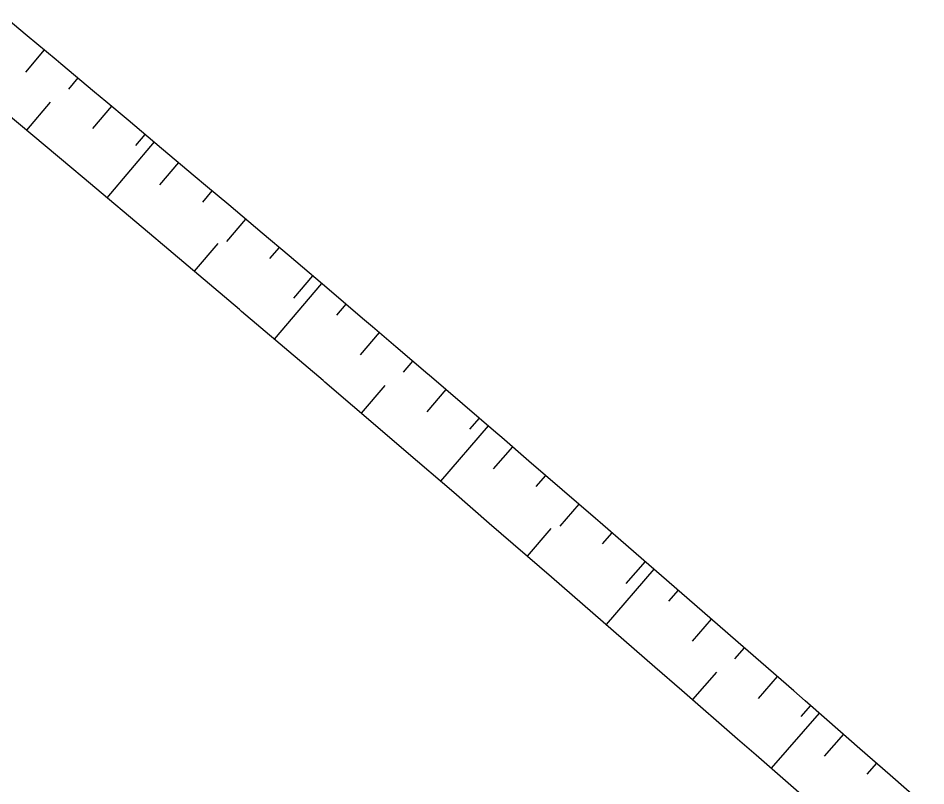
# Model space of a CAD drawing. Header units: millimetres. Extents: x 501029 to 503193, y 1805862 to 1807132.
# Drawn here: x 501900.16 to 501912.58, y 1806699.82 to 1806710.33 of the extents above; entities that cross this region are included whole.
import ezdxf

# ---------------------------------------------------------------- set-up
doc = ezdxf.new("R2010")
doc.units = ezdxf.units.MM
doc.header["$LTSCALE"] = 12
doc.header["$MEASUREMENT"] = 0
doc.layers.add('3', color=7, linetype='CONTINUOUS')

msp = doc.modelspace()

# ---------------------------------------------------------------- linework, layer by layer
at = {"layer": '3', "linetype": 'Continuous'}
for p, q in [((501900.2879999999, 1806710.088, 6.007), (501899.9999999998, 1806710.329, 6.014)), ((501900.5189999998, 1806709.896, 6.001), (501900.2619999999, 1806709.589, 6.001)), ((501901.2079999999, 1806709.318, 5.985), (501900.7489999999, 1806709.703, 5.995)), ((501900.9779999999, 1806709.511, 5.99), (501900.8499999999, 1806709.357, 5.99)), ((501900.599, 1806709.179, 5.931), (501900.278, 1806708.796, 5.931)), ((501901.4379999998, 1806709.125, 5.979), (501901.18, 1806708.819, 5.979)), ((501900.8989999997, 1806708.275, 5.916), (501899.9999999998, 1806709.029, 5.937)), ((501902.1259999999, 1806708.545, 5.964), (501901.6669999999, 1806708.932, 5.974)), ((501901.8969999999, 1806708.739, 5.969), (501901.768, 1806708.586, 5.969)), ((501902.0219999998, 1806708.636, 5.905), (501901.3779999998, 1806707.871, 5.905)), ((501902.585, 1806708.159, 5.953), (501902.1259999999, 1806708.545, 5.964)), ((501902.3559999999, 1806708.352, 5.958), (501902.0979999997, 1806708.046, 5.958)), ((501902.815, 1806707.966, 5.948), (501902.6859999997, 1806707.813, 5.948)), ((501903.5029999998, 1806707.386, 5.932999999999999), (501903.0439999998, 1806707.773, 5.943)), ((501903.2729999999, 1806707.579, 5.937999999999999), (501903.0149999998, 1806707.272999999, 5.937999999999999)), ((501902.8939999999, 1806707.247, 5.879999999999999), (501902.5709999997, 1806706.865, 5.879999999999999)), ((501903.7319999998, 1806707.192, 5.927999999999999), (501903.6029999998, 1806707.039, 5.927999999999999)), ((501904.4179999998, 1806706.61, 5.913999999999999), (501903.961, 1806706.998, 5.923)), ((501904.3129999999, 1806706.7, 5.857), (501903.6649999998, 1806705.938, 5.857)), ((501904.1889999998, 1806706.804, 5.918), (501903.9299999999, 1806706.499, 5.918)), ((501904.8749999998, 1806706.221, 5.903999999999999), (501904.4179999998, 1806706.61, 5.913999999999999)), ((501904.646, 1806706.416, 5.908999999999999), (501904.5169999998, 1806706.263, 5.908999999999999)), ((501905.1029999999, 1806706.027, 5.9), (501904.8429999998, 1806705.723, 5.9)), ((501905.5589999999, 1806705.637, 5.891), (501905.4289999998, 1806705.485, 5.891)), ((501906.2419999999, 1806705.051, 5.878), (501905.7869999998, 1806705.442, 5.887)), ((501905.1789999998, 1806705.304, 5.834), (501904.8539999999, 1806704.924, 5.834)), ((501906.0149999999, 1806705.247, 5.883), (501905.754, 1806704.943, 5.883)), ((501906.6979999998, 1806704.66, 5.87), (501906.2419999999, 1806705.051, 5.878)), ((501906.4699999997, 1806704.856, 5.874), (501906.3399999999, 1806704.704, 5.874)), ((501906.593, 1806704.75, 5.814), (501905.9409999999, 1806703.991, 5.814)), ((501906.9249999998, 1806704.464, 5.866), (501906.663, 1806704.162, 5.866)), ((501907.6059999999, 1806703.876, 5.855), (501907.1519999998, 1806704.268, 5.862)), ((501907.379, 1806704.072, 5.858999999999999), (501907.2479999999, 1806703.921, 5.858999999999999)), ((501908.0599999998, 1806703.484, 5.847), (501907.6059999999, 1806703.876, 5.855)), ((501907.8329999999, 1806703.68, 5.850999999999999), (501907.572, 1806703.377, 5.850999999999999)), ((501907.4529999997, 1806703.347, 5.794), (501907.126, 1806702.969, 5.794)), ((501908.2869999998, 1806703.288, 5.842999999999999), (501908.1549999999, 1806703.137, 5.842999999999999)), ((501908.9659999998, 1806702.697, 5.833), (501908.5129999998, 1806703.091, 5.839999999999999)), ((501908.7399999998, 1806702.894, 5.836), (501908.477, 1806702.592, 5.836)), ((501908.8619999998, 1806702.787, 5.777), (501908.2059999998, 1806702.032, 5.777)), ((501909.4189999997, 1806702.304, 5.826), (501908.9659999998, 1806702.697, 5.833)), ((501909.1919999998, 1806702.501, 5.828999999999999), (501909.0609999998, 1806702.35, 5.828999999999999)), ((501908.8759999999, 1806701.45, 5.766), (501907.744, 1806702.434, 5.783999999999999)), ((501909.8719999997, 1806701.91, 5.818999999999999), (501909.4189999997, 1806702.304, 5.826)), ((501909.6449999998, 1806702.106999999, 5.822), (501909.3829999999, 1806701.805, 5.822)), ((501910.0979999998, 1806701.713, 5.815999999999999), (501909.9659999998, 1806701.563, 5.815999999999999)), ((501910.7759999998, 1806701.122, 5.806), (501910.3239999998, 1806701.516, 5.812)), ((501909.7179999999, 1806701.381, 5.759), (501909.3889999997, 1806701.004, 5.759)), ((501910.5499999998, 1806701.319, 5.809), (501910.2869999998, 1806701.017, 5.809)), ((501911.0019999999, 1806700.924, 5.802999999999999), (501910.8699999999, 1806700.774, 5.802999999999999)), ((501911.1239999999, 1806700.817, 5.743), (501910.4649999999, 1806700.065, 5.743)), ((501911.6789999998, 1806700.332, 5.794), (501911.2279999998, 1806700.727, 5.799999999999999)), ((501911.454, 1806700.529, 5.796999999999999), (501911.1899999999, 1806700.228, 5.796999999999999)), ((501911.9049999998, 1806700.134, 5.791), (501911.7729999998, 1806699.984, 5.791)), ((501912.5819999999, 1806699.541, 5.782), (501912.1309999999, 1806699.937, 5.788))]:
    msp.add_line(p, q, dxfattribs=at)
at = {"layer": '3', "linetype": 'Continuous', "extrusion": (-0.2240387431802365, -0.2971942582462531, 0.9281606619652006), "elevation": -649383.3987334046}
msp.add_lwpolyline([(-686794.3045245649, 1619481.119840278), (-686794.3909370808, 1619481.125214026), (-686794.9043999043, 1619481.152082763)], dxfattribs=at)
at = {"layer": '3', "linetype": 'Continuous', "extrusion": (0.5706565235615669, 0.6648425543131468, 0.4820119397805388), "elevation": 1487593.321250568}
msp.add_lwpolyline([(795883.1182443502, -818375.5989800923), (795883.5142483533, -818375.590990731), (795883.7179445917, -818375.5864253818)], dxfattribs=at)
at = {"layer": '3', "linetype": 'Continuous', "extrusion": (-0.1112732139396437, -0.1575166310369739, 0.9812271820563799), "elevation": -340428.9219155365}
msp.add_lwpolyline([(-632495.5901453312, 1732095.390496104), (-632496.8996890935, 1732095.504571234), (-632497.0843293387, 1732095.520126933)], dxfattribs=at)
at = {"layer": '3', "linetype": 'Continuous', "extrusion": (-0.0824087399299937, -0.1236130929406778, 0.988902726680835), "elevation": -264688.056234666}
msp.add_lwpolyline([(-584572.6935008332, 1761906.535980358), (-584573.106752482, 1761906.583098024), (-584573.2895261981, 1761906.60329131)], dxfattribs=at)
at = {"layer": '3', "linetype": 'Continuous', "extrusion": (-0.5045846438208607, -0.6125616144589227, 0.6084098994195061), "elevation": -1359968.027026936}
msp.add_lwpolyline([(-761305.6590332394, 1042590.655419656), (-761307.1135790376, 1042590.685660701), (-761307.1582602673, 1042590.686920744)], dxfattribs=at)
at = {"layer": '3', "linetype": 'Continuous', "extrusion": (0.1400284660593519, 0.1400284806521303, 0.9801959259756801), "elevation": 323277.0833819127}
msp.add_lwpolyline([(922634.9905151058, -1600104.485451501), (922635.1093090455, -1600104.475352002), (922635.5887274456, -1600104.434954007)], dxfattribs=at)
at = {"layer": '3', "linetype": 'Continuous', "extrusion": (-0.5291581280643874, -0.6349897480880106, 0.5628318535109029), "elevation": -1412822.855788053}
msp.add_lwpolyline([(-771051.0097221455, 962031.2726023518), (-771052.4710070558, 962031.299218318), (-771052.5100583046, 962031.299218318)], dxfattribs=at)
at = {"layer": '3', "linetype": 'Continuous', "extrusion": (-0.6486570142239568, -0.7608307901529877, 0.0195086302246487), "elevation": -1700161.724160743}
msp.add_lwpolyline([(-790217.7684775501, 33180.03593903396), (-790218.189106818, 33180.04294036642), (-790218.3678580375, 33180.0449407471)], dxfattribs=at)
at = {"layer": '3', "linetype": 'Continuous', "extrusion": (0.4324609799860001, 0.4901224384882667, 0.7568074365912798), "elevation": 1102566.000695107}
msp.add_lwpolyline([(819007.4627340491, -1276584.882923301), (819007.4854056168, -1276584.882923301), (819008.0626925492, -1276584.870684112)], dxfattribs=at)
at = {"layer": '3', "linetype": 'Continuous', "extrusion": (0.2641269668454111, 0.2881385133668107, 0.9204418191824006), "elevation": 653153.2472473249}
msp.add_lwpolyline([(850852.9456008977, -1538027.947903509), (850853.4176252654, -1538027.93148412), (850854.4128447843, -1538027.894178503), (850854.4447267009, -1538027.893109116)], dxfattribs=at)
at = {"layer": '3', "linetype": 'Continuous', "extrusion": (0.622721030613327, 0.7147139076144318, 0.3184376678321606), "elevation": 1603826.672933203}
msp.add_lwpolyline([(808436.871805112, -538758.6925206099), (808437.3631496656, -538758.6851362073), (808437.4716157304, -538758.6840812927)], dxfattribs=at)
at = {"layer": '3', "linetype": 'Continuous', "extrusion": (0.088177731524505, 0.0831390061374199, 0.9926291318119141), "elevation": 194470.2727538102}
msp.add_lwpolyline([(970223.8517129956, -1592775.710684488), (970224.4921164036, -1592775.644673313), (970225.3426060558, -1592775.553907948)], dxfattribs=at)
at = {"layer": '3', "linetype": 'Continuous', "extrusion": (0.0337285731629888, 0.0210803566920404, 0.9992086878696188), "elevation": 55020.43897547472}
msp.add_lwpolyline([(1266070.222401437, -1382073.499394389), (1266070.715194447, -1382073.348543304), (1266070.795754285, -1382073.323401457)], dxfattribs=at)
at = {"layer": '3', "linetype": 'Continuous', "extrusion": (0.4050514939527992, 0.4532587156075931, 0.794033893465739), "elevation": 1022206.69894567}
msp.add_lwpolyline([(829635.559902047, -1335246.558100323), (829635.9334280834, -1335246.551520006), (829637.0598920573, -1335246.526843817)], dxfattribs=at)
at = {"layer": '3', "linetype": 'Continuous', "extrusion": (0.6428044049595365, 0.7335068655728005, 0.2208397045872456), "elevation": 1647859.416709013}
msp.add_lwpolyline([(813280.8327512664, -373119.2451899053), (813281.3820373067, -373119.2390380144), (813281.4323657155, -373119.2380126991)], dxfattribs=at)
at = {"layer": '3', "linetype": 'Continuous', "extrusion": (-0.2355333114915178, -0.285534790147387, 0.92897467284815), "elevation": -634087.0225480327}
msp.add_lwpolyline([(-762475.9933815422, 1591428.362429179), (-762477.0065398846, 1591428.392147397), (-762477.4926391819, 1591428.405655678)], dxfattribs=at)
at = {"layer": '3', "linetype": 'Continuous', "extrusion": (0.1041159603903081, 0.1041159586068897, 0.9891004670686251), "elevation": 240369.0844239732}
msp.add_lwpolyline([(922625.5167450155, -1614641.525810795), (922625.912724813, -1614641.498644636), (922626.1156644588, -1614641.485061556)], dxfattribs=at)
at = {"layer": '3', "linetype": 'Continuous', "extrusion": (-0.6572979608502963, -0.7530209589359441, 0.0303121438574334), "elevation": -1690387.566500948}
msp.add_lwpolyline([(-809962.4699036954, 51268.56394990281), (-809963.6343283892, 51268.57595541948), (-809963.9702599077, 51268.57995725836)], dxfattribs=at)
at = {"layer": '3', "linetype": 'Continuous', "extrusion": (-0.343076055461683, -0.40545352087021, 0.8472934925884905), "elevation": -904721.9805697498}
msp.add_lwpolyline([(-783870.9680826986, 1443296.536719086), (-783871.0191708578, 1443296.536719086), (-783871.5682804853, 1443296.548015867)], dxfattribs=at)

doc.saveas('drawing.dxf')
